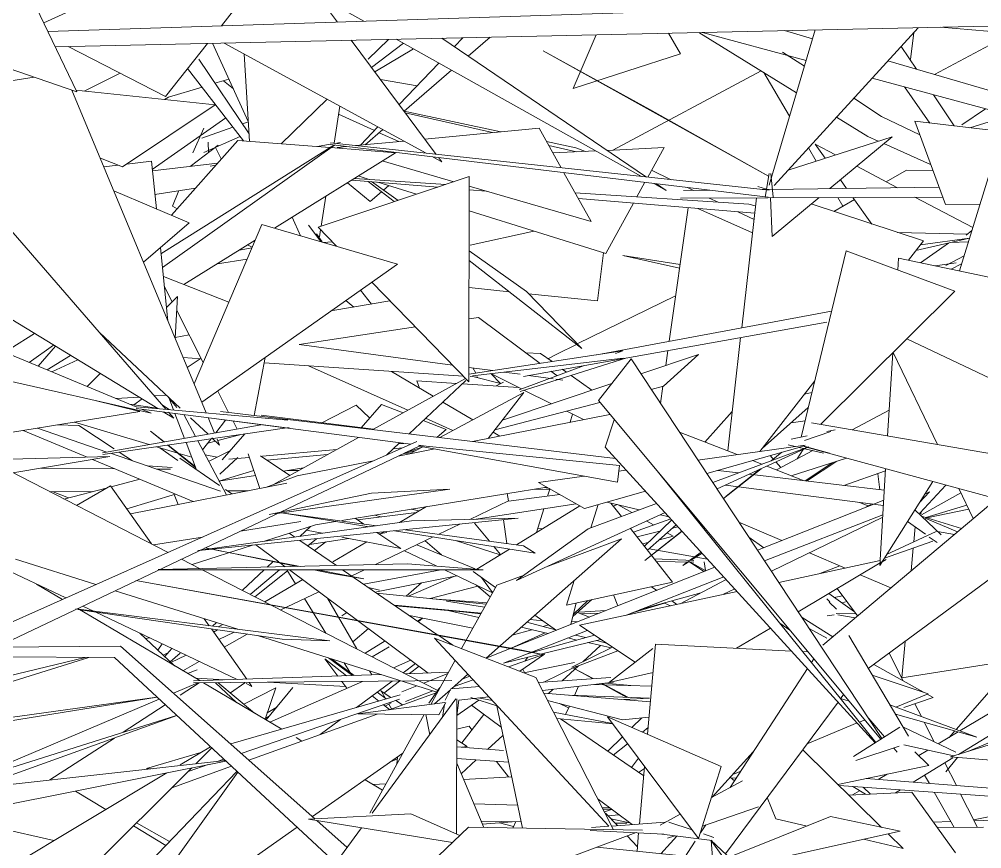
# Model space of a CAD drawing. Header units: millimetres. Extents: x 78096 to 288885, y -20632 to 149556.
# Drawn here: x 251395.4 to 251695.9, y 93393.1 to 93652.2 of the extents above; entities that cross this region are included whole.
import ezdxf

# ---------------------------------------------------------------- set-up
doc = ezdxf.new("R2010")
doc.units = ezdxf.units.MM
doc.layers.add('G-IMPT', color=8, linetype='Continuous', lineweight=9)
doc.layers.add('L-PLNT', color=71, linetype='Continuous', lineweight=9)

# ---------------------------------------------------------------- blocks, each defined once
blk = doc.blocks.new('ZZ-V - Tree Broadleaf 1 - 3dtree rotund SIMPLU-4826059-TOMH A-A')
at = {"layer": 'G-IMPT'}
for p, q in [((25794.2, 93690.92), (25762.05, 93650.2)), ((25706.58, 93651.1), (25791.71, 93689.96)), ((25776.5, 93668.5), (25806.57, 93651.65)), ((25707.86, 93648.43), (26015.97, 93658.47)), ((25798.3, 93651.38), (25792.02, 93659.8)), ((25710.15, 93643.64), (26014.1, 93650.37)), ((25947.42, 93648.89), (25933.14, 93600.45)), ((25979.63, 93649.6), (25934.63, 93600.32)), ((25816.65, 93646), (25893.18, 93603.11)), ((25894.8, 93602.94), (25830.93, 93646.31)), ((25714.2, 93643.73), (25744.62, 93628.1)), ((25757.71, 93644.7), (25744.62, 93628.1)), ((25762.93, 93644.81), (25826.04, 93610.37)), ((25829.16, 93610.03), (25802.55, 93645.69)), ((25895.81, 93624.08), (25862.55, 93642.35)), ((25862.55, 93642.35), (25932.9, 93603.24)), ((25703.59, 93634.11), (25648.1, 93625.42)), ((25715.41, 93630.08), (25757.32, 93529.23)), ((25760.13, 93625.5), (25716.63, 93630.09)), ((25760.13, 93625.5), (25731.21, 93606.09)), ((25895.81, 93624.08), (25932.9, 93603.25)), ((26008.02, 93624.1), (25992.47, 93573.61)), ((25978.52, 93620.37), (25988.11, 93594.33)), ((25978.52, 93620.37), (26005.88, 93617.14)), ((25670.98, 93615.51), (25744.73, 93530.37)), ((25743.2, 93578.94), (25797.2, 93612.93)), ((25797.33, 93612.91), (25743.64, 93574.64)), ((25795.98, 93613.07), (25932.79, 93596.61)), ((25933.06, 93598.8), (25796.09, 93613.61)), ((25971.53, 93615.55), (25939, 93605.11)), ((25971.53, 93615.55), (25951.99, 93599.31)), ((25724.26, 93608.79), (25731.21, 93606.09)), ((25740.22, 93607.92), (25732.57, 93607)), ((25740.22, 93607.92), (25741.75, 93593)), ((25828.18, 93609.2), (25830.88, 93607.73)), ((25830.88, 93607.73), (25829.94, 93608.99)), ((25729.74, 93606.66), (25725.36, 93606.13)), ((25933.04, 93604.09), (25931.8, 93596.63)), ((25933.65, 93604.09), (25934.32, 93596.63)), ((25792.24, 93587.26), (25839.46, 93603.11)), ((25839.46, 93603.11), (25839.35, 93538.94)), ((25897.13, 93600.9), (25900.97, 93598.75)), ((25900.97, 93598.75), (25897.94, 93600.8)), ((25728.47, 93598.64), (25751.98, 93588.65)), ((25906.37, 93598.71), (25914.44, 93598.82)), ((25930.92, 93599.03), (25933, 93599.06)), ((25933.07, 93599.06), (25986.12, 93599.75)), ((25987.25, 93596.69), (25905.42, 93596.35)), ((25934.02, 93584.38), (25933.55, 93596.47)), ((25948.65, 93596.53), (25934.02, 93584.38)), ((25988.11, 93594.33), (25998.88, 93594.42)), ((25642.67, 93591.29), (25742.19, 93530.6)), ((25737.76, 93576.3), (25751.98, 93588.65)), ((25774.71, 93588.15), (25753.54, 93538.33)), ((25817.06, 93575.77), (25774.71, 93588.15)), ((25792.24, 93587.26), (25798.01, 93581.34)), ((25743, 93580.85), (25745.34, 93558.06)), ((25973.24, 93573.88), (25973.46, 93577.57)), ((26021.84, 93567.47), (25973.46, 93577.57)), ((25817.06, 93575.77), (25755.94, 93532.55)), ((25735.63, 93531.05), (25635.54, 93572.73)), ((25809, 93570.07), (25839.35, 93538.94)), ((25748.4, 93565.66), (25744.92, 93562.18)), ((25748.4, 93565.66), (25747.6, 93552.61)), ((25839.38, 93558.6), (25842.34, 93559.05)), ((25861.64, 93544.71), (25842.34, 93559.05)), ((25879.33, 93547.4), (25952.57, 93561.08)), ((25786.29, 93550.64), (25822.63, 93556.09)), ((25856.41, 93540.67), (25951.06, 93557.58)), ((25696.09, 93549.29), (25703.69, 93554.08)), ((25723.95, 93554.36), (25749.23, 93530.68)), ((25709.67, 93550.43), (25702.07, 93545.02)), ((25786.29, 93550.64), (25834.26, 93544.16)), ((25976.1, 93552.39), (26029.88, 93526.74)), ((25656.29, 93548.15), (25740.08, 93529.19)), ((25839.35, 93541.32), (25887.29, 93548.61)), ((25885.15, 93547.78), (25887.35, 93548.61)), ((25970.08, 93522.07), (25971.66, 93547.98)), ((25971.81, 93548.12), (25985.66, 93519.36)), ((25840.51, 93540.85), (25887.47, 93546.38)), ((25855.03, 93536.48), (25875.07, 93544)), ((25855.35, 93535.95), (25888.63, 93546.45)), ((25724.23, 93541.55), (25720.16, 93537.49)), ((25839.35, 93543.47), (25846.84, 93542.46)), ((25850.23, 93542), (25855.35, 93541.31)), ((25857.99, 93540.95), (25865.6, 93539.92)), ((25866.78, 93540.89), (25864.87, 93542.31)), ((25838.29, 93540.02), (25809.34, 93524.03)), ((25820.65, 93522.69), (25838.36, 93539.32)), ((25866.43, 93539.81), (25868.65, 93539.51)), ((25741.12, 93534.54), (25744.84, 93534.8)), ((25830.25, 93521.55), (25856.49, 93535.62)), ((25856.49, 93535.62), (25845.4, 93521.3)), ((25736.62, 93529.73), (25722.28, 93533.22)), ((25729.25, 93533.71), (25736.29, 93534.2)), ((25745.58, 93534.1), (25748.12, 93530.96)), ((25745.63, 93534.06), (25747.12, 93530.16)), ((25678.19, 93520.13), (25736.62, 93529.73)), ((25735.43, 93530.65), (25781.64, 93524.72)), ((25735.7, 93531.19), (25782.77, 93526.93)), ((25740.08, 93529.19), (25737.09, 93530.44)), ((25743.88, 93529.57), (25747.16, 93527.57)), ((25745.52, 93529.46), (25747.16, 93527.57)), ((25747.53, 93529.1), (25750.52, 93521.29)), ((25750.35, 93528.74), (25753.96, 93521.89)), ((25761.76, 93529.68), (25885.13, 93515.03)), ((25883.35, 93528.77), (25840.49, 93520.33)), ((25752.37, 93527.74), (25757.88, 93522.58)), ((25757.93, 93527.77), (25759.93, 93522.94)), ((25761.21, 93527.24), (25821.24, 93519.45)), ((25667.93, 93525.38), (25745.43, 93485.68)), ((25700.16, 93523.74), (25720.11, 93515.4)), ((25704.64, 93524.47), (25726.28, 93517.02)), ((25724.9, 93516.78), (25774.52, 93525.51)), ((25725.08, 93516.23), (25783.27, 93524.72)), ((25739.89, 93523.53), (25744.17, 93520.17)), ((25739.89, 93523.53), (25744.09, 93520.16)), ((25923.11, 93516.2), (25905.08, 93523.24)), ((25751.01, 93520.01), (25754.27, 93511.5)), ((25754.67, 93520.55), (25763.6, 93503.6)), ((25759.03, 93521.5), (25761.49, 93519.2)), ((25760.7, 93521.09), (25761.49, 93519.2)), ((25804.89, 93521.57), (25778.28, 93506.87)), ((25813.57, 93516.03), (25817.69, 93519.91)), ((25727.43, 93516.62), (25761.8, 93504.78)), ((25745.3, 93519.18), (25754.01, 93512.18)), ((25745.4, 93519.2), (25753.87, 93512.53)), ((25828.67, 93518.01), (25817.25, 93515.76)), ((25820.75, 93516.45), (25824.93, 93518.69)), ((25823.64, 93519.14), (25826.77, 93518.73)), ((25727.24, 93515.59), (25688.99, 93514.6)), ((25696.95, 93510.52), (25727.24, 93515.59)), ((25721.83, 93514.68), (25753.26, 93501.55)), ((25749.06, 93515.07), (25761.46, 93506.58)), ((25809.54, 93514.24), (25785.72, 93509.55)), ((25930.79, 93513.2), (25927.91, 93514.33)), ((25917.08, 93511.24), (25923.48, 93510.48)), ((25943.98, 93508.05), (25932.33, 93512.6)), ((25967.61, 93481.58), (25969.45, 93511.8)), ((25785.72, 93509.55), (25775.82, 93505.98)), ((25926.84, 93510.08), (25969.04, 93505.07)), ((25984.17, 93507.81), (25967.61, 93481.58)), ((25716.84, 93500.33), (25727.47, 93506.45)), ((25740.2, 93488.36), (25727.47, 93506.45)), ((25733.63, 93497.7), (25782.49, 93507.29)), ((25763.3, 93505.32), (25765.34, 93503.92)), ((25863.64, 93506.08), (25799.69, 93495.64)), ((25919.47, 93506.71), (25968.75, 93500.32)), ((25983.15, 93504.56), (25980.02, 93501.23)), ((25980.14, 93497.93), (25988.22, 93506.7)), ((25983.15, 93504.56), (25981.66, 93503.83)), ((25992.29, 93505.6), (25996.8, 93496.22)), ((25968.86, 93502.02), (25929.46, 93486.33)), ((25992.91, 93504.3), (25980.62, 93497.36)), ((25964.03, 93500.21), (25961.29, 93501.28)), ((25963.08, 93499.72), (25965.13, 93500.79)), ((25986.82, 93491.13), (25978.59, 93498.97)), ((25994.76, 93500.47), (25981.99, 93496.58)), ((25995.41, 93499.12), (25982.33, 93496.47)), ((25968.58, 93497.43), (25931.67, 93482.98)), ((25933.77, 93479.79), (25968.53, 93496.62)), ((25980.16, 93497.74), (25980.7, 93497.99)), ((25981.01, 93496.89), (25993.09, 93493.09)), ((25991.85, 93492.05), (25981.77, 93496.37)), ((25768.05, 93492.32), (25786.84, 93495.28)), ((25791.45, 93494.3), (25775.47, 93489.14)), ((25786.57, 93490.67), (25789.9, 93493.8)), ((25797.71, 93495.32), (25791.45, 93494.3)), ((25937, 93489.33), (25923.65, 93495.12)), ((25981.87, 93491.31), (25976.27, 93495.3)), ((25978.65, 93493.61), (25978.24, 93488.93)), ((25740.84, 93488.04), (25756.12, 93490.44)), ((25783.25, 93491.65), (25784.99, 93490.45)), ((25886.94, 93489.88), (25844.71, 93452.6)), ((25886.94, 93489.88), (25864.12, 93481.38)), ((25969.75, 93484.98), (25985.22, 93492.18)), ((25985.53, 93488.71), (25983.06, 93490.47)), ((25990.95, 93491.3), (25985.7, 93492.19)), ((25771.73, 93487.93), (25752.92, 93481.85)), ((25772.81, 93488.04), (25779.96, 93482.72)), ((25786.5, 93489.42), (25797.97, 93481.56)), ((25969.06, 93483.88), (25984.17, 93489.19)), ((25978.07, 93487.05), (25977.45, 93479.94)), ((25687.81, 93483.61), (25713.44, 93471.43)), ((25697.82, 93483.51), (25722.83, 93475.62)), ((25749.61, 93483.54), (25755.41, 93480.57)), ((25956.81, 93480.74), (25945.69, 93485.56)), ((25968.35, 93482.76), (25969.57, 93483.49)), ((25776.34, 93481.06), (25778.1, 93482.72)), ((25780.47, 93482.34), (25782.01, 93481.19)), ((25916.16, 93481.03), (25852.57, 93455.71)), ((25936.09, 93476.28), (25967.7, 93483.09)), ((25942.13, 93467.14), (25968.28, 93482.72)), ((25955.2, 93481.44), (25948.96, 93479.05)), ((25756.09, 93480.23), (25829.67, 93442.53)), ((25768.61, 93473.81), (25775.45, 93480.23)), ((25783.3, 93480.23), (25826.63, 93447.98)), ((25799.92, 93480.23), (25829.68, 93459.84)), ((25856.58, 93478.58), (25848.01, 93475.38)), ((25918.93, 93478), (25888.2, 93465.97)), ((25971.06, 93474.56), (25961.53, 93478.69)), ((25712.41, 93470.97), (25704.28, 93475.78)), ((25837.05, 93455.59), (25848.01, 93475.38)), ((25905.25, 93469.64), (25919.7, 93477.15)), ((25728.93, 93473.69), (25767.14, 93461.63)), ((25873.87, 93462.88), (25923.06, 93473.47)), ((25918.83, 93472.56), (25922.34, 93474.26)), ((25718.82, 93468.87), (25722.16, 93467.29)), ((25755.28, 93445.6), (25717.24, 93468.12)), ((25722.6, 93467.08), (25766.98, 93445.99)), ((25758.23, 93462.75), (25756.7, 93464.93)), ((25873.87, 93462.88), (25891.28, 93451.35)), ((25747.43, 93450.24), (25736.54, 93460.46)), ((25769.97, 93446.09), (25758.92, 93461.78)), ((25773.35, 93459.68), (25829.3, 93442.02)), ((25829.96, 93459.65), (25834.37, 93456.63)), ((25876.27, 93461.29), (25850.14, 93451.06)), ((25857.56, 93453.97), (25878.54, 93459.79)), ((25922.93, 93455.7), (25933.52, 93462.01)), ((25850.14, 93451.03), (25880.54, 93458.46)), ((25975.53, 93457.86), (25974.54, 93446.48)), ((25852.27, 93455.59), (25844.75, 93452.59)), ((25851.72, 93449.88), (25862.95, 93453.9)), ((25855.24, 93448.51), (25862.95, 93453.9)), ((25884.22, 93456.02), (25871.49, 93449.78)), ((25885.88, 93454.93), (25871.86, 93449.57)), ((26023.5, 93454.28), (25974.54, 93446.48)), ((25815.84, 93449.62), (25821.25, 93451.99)), ((25818.86, 93448.07), (25822.69, 93450.92)), ((25827.41, 93438.19), (25835.03, 93451.94)), ((25872.26, 93451.27), (25856.44, 93448.04)), ((25753.32, 93445.53), (25811.97, 93447.49)), ((25819.5, 93447.74), (25832.95, 93448.19)), ((25832.74, 93447.81), (25825.22, 93444.81)), ((25839.04, 93447.6), (25833.92, 93443.08)), ((25856.22, 93449.19), (25856.81, 93447.89)), ((25872.97, 93450.11), (25862.69, 93445.13)), ((25877.96, 93446.22), (25871.84, 93449.56)), ((25878.11, 93446.23), (25872.2, 93449.38)), ((25754.69, 93444.9), (25747.1, 93441.68)), ((25749.23, 93441.07), (25755.11, 93444.91)), ((25753.38, 93444.89), (25834.01, 93445.6)), ((25780.9, 93430.43), (25756.43, 93444.92)), ((25769.75, 93444.67), (25771.58, 93443.8)), ((25771.58, 93443.8), (25770.71, 93445.04)), ((25777.14, 93432.66), (25806.12, 93445.36)), ((25804.27, 93437.21), (25815.33, 93445.44)), ((25834.7, 93443.76), (25840.63, 93445.89)), ((25839.64, 93446.95), (25837.25, 93446.02)), ((25888.7, 93440.35), (25880.76, 93444.68)), ((25889.15, 93440.33), (25880.95, 93444.71)), ((25814.39, 93436.48), (25829.12, 93441.76)), ((25823.12, 93443.97), (25818.35, 93442.08)), ((25828.05, 93442.42), (25819.5, 93439.07)), ((25826.8, 93438.54), (25830.31, 93443.42)), ((25833.55, 93442.75), (25828.55, 93438.34)), ((25742.65, 93439.79), (25680.14, 93413.26)), ((25764.96, 93425.81), (25817.86, 93441.15)), ((25817.72, 93439.76), (25768.26, 93422.88)), ((25835.59, 93434.73), (25842.39, 93439.5)), ((25955.4, 93439.98), (25958.04, 93439.23)), ((25731.41, 93429.46), (25744.55, 93438.02)), ((25840.15, 93437.92), (25849.43, 93431.02)), ((25970.78, 93438.03), (25997.88, 93427.95)), ((25770.63, 93420.77), (25810.67, 93435.14)), ((25792.94, 93428.78), (25799.21, 93433.44)), ((25808.44, 93404.21), (25825.41, 93435)), ((25827.09, 93428.71), (25825.94, 93434.99)), ((25867.94, 93433.63), (25893.94, 93415.82)), ((25972.49, 93435.14), (25997.88, 93427.95)), ((25895.29, 93430.93), (25893.53, 93429.54)), ((25708.54, 93414.55), (25728.66, 93427.67)), ((25787.15, 93426.7), (25785.36, 93427.79)), ((25888.9, 93425.89), (25884.41, 93422.35)), ((25943.55, 93424), (25968.18, 93399.75)), ((25738.66, 93418.19), (25755.6, 93423.1)), ((25762.85, 93421.03), (25760.72, 93420.3)), ((25790.49, 93403.13), (25818.76, 93422.94)), ((25892.26, 93421.4), (25890.14, 93418.42)), ((25738.66, 93418.19), (25740.48, 93418.07)), ((25746.6, 93412.14), (25765.22, 93418.83)), ((25757.92, 93419.35), (25752.03, 93417.33)), ((25812.36, 93411.32), (25806.92, 93414.64)), ((25726.02, 93405.37), (25716.55, 93411.1)), ((25879.66, 93408.52), (25890.29, 93400.61)), ((25935.17, 93402.43), (25932.47, 93409.06)), ((25977.64, 93410.74), (25957.92, 93409.85)), ((25977.64, 93410.74), (25991.24, 93391.76)), ((25935.17, 93402.43), (25944.91, 93400.15)), ((25709.73, 93395.6), (25687.4, 93400.78)), ((25744.69, 93394.06), (25734.58, 93400.18)), ((25745.9, 93395.32), (25735.57, 93401.18)), ((25764.38, 93384.83), (25785.72, 93399.78)), ((25970.25, 93397.72), (25974.9, 93393.15)), ((25962.58, 93396.02), (25974.9, 93393.15))]:
    blk.add_line(p, q, dxfattribs=at)
blk = doc.blocks.new('ZZ-V - Tree Broadleaf 1 - 3dtree rotund SIMPLU-4826034-TOMH A-A')
at = {"layer": 'G-IMPT'}
for p, q in [((25716.87, 93629.58), (25693.88, 93677.65)), ((25683.53, 93640.95), (25716.87, 93629.58)), ((25957.1, 93579.87), (25943.08, 93521.67)), ((25957.1, 93579.87), (25991.08, 93567.26)), ((25949.2, 93525.69), (25991.08, 93567.26)), ((25879.75, 93533.09), (25890, 93546.09)), ((25968.29, 93427.52), (25890, 93546.09)), ((25879.75, 93533.09), (25967.98, 93427.32)), ((25881.89, 93518.58), (25884.74, 93527.1)), ((25946.31, 93526.19), (26026.73, 93512.23)), ((25944.09, 93520.66), (25952.3, 93523.47)), ((25951.06, 93523.4), (25953.74, 93523.98)), ((25823.09, 93520.28), (25659.08, 93447.22)), ((25939.91, 93520.99), (25944.96, 93522.08)), ((25823.77, 93518.86), (25654.75, 93438.35)), ((25885.76, 93507.6), (25823.79, 93518.9)), ((25886.4, 93512.83), (25823.95, 93519.01)), ((25881.89, 93518.58), (25966.21, 93426.2)), ((25944.35, 93519.17), (25910.86, 93514.49)), ((25913.65, 93510.27), (25943.53, 93518.77)), ((25915.48, 93507.5), (25944.82, 93518.42)), ((25945.49, 93518.62), (25916.81, 93505.49)), ((25933.68, 93514.27), (25937.05, 93516.93)), ((25933.74, 93514.3), (25937.08, 93516.94)), ((25939, 93519.22), (25941.16, 93518.73)), ((25942.38, 93518.45), (25943.93, 93518.09)), ((25943.58, 93518.93), (25951.88, 93516.65)), ((25943.87, 93518.75), (26004.13, 93502.39)), ((25944.2, 93518.03), (25950.06, 93516.69)), ((25886.4, 93512.83), (25885.76, 93507.6)), ((25888.48, 93511.36), (25886.18, 93511.04)), ((25966.37, 93426.3), (25898.51, 93510.59)), ((25918.79, 93502.49), (25930.56, 93511.79)), ((25919.63, 93503.24), (25930.43, 93511.73)), ((25875.28, 93509.51), (25861.08, 93507.53)), ((25833.38, 93505.43), (25778.7, 93497.71)), ((25833.38, 93505.43), (25808.93, 93504.22)), ((25875.44, 93499.38), (25861.08, 93507.53)), ((25875.44, 93499.38), (25894.47, 93504.8)), ((26009.35, 93506.78), (25949.81, 93456.67)), ((25776.95, 93497.46), (25808.93, 93504.22)), ((25876.59, 93493.04), (25897.95, 93500.98)), ((25854.77, 93496.32), (25755.02, 93486.24)), ((25808.16, 93493.66), (25780.8, 93498.01)), ((25810.45, 93493.98), (25781.57, 93497.93)), ((25821.4, 93495.49), (25854.77, 93496.32)), ((25900.61, 93498.08), (25854.16, 93476.83)), ((25821.4, 93495.49), (25754.72, 93486.27)), ((25856.39, 93487.69), (25819.43, 93492.75)), ((25876.59, 93493.04), (25854.16, 93476.83)), ((25860.07, 93485.41), (25816.06, 93492.41)), ((25905.86, 93492.32), (25894.3, 93483.15)), ((25894.3, 93483.15), (25905.88, 93492.3)), ((26020.33, 93490.91), (25964.04, 93449.38)), ((25758.55, 93486.8), (25756.88, 93487.12)), ((25758.51, 93486.79), (25757.06, 93487.08)), ((25785.7, 93481.28), (25759.16, 93486.66)), ((25786.63, 93481.3), (25760.05, 93486.5)), ((25856.39, 93487.69), (25860.07, 93485.41)), ((25820.15, 93482.08), (25742.33, 93480.27)), ((25820.15, 93482.08), (25843.78, 93480.24)), ((25843.78, 93480.24), (25742.38, 93480.22)), ((25795.92, 93479.21), (25790.87, 93480.23)), ((25806.49, 93477.41), (25792.09, 93480.23)), ((25806.49, 93477.41), (25795.92, 93479.21)), ((25862.44, 93453.73), (25735.35, 93476.88)), ((25735.35, 93476.88), (25855.32, 93455.21)), ((25795.89, 93458.02), (25716.66, 93467.98)), ((25781.03, 93458.56), (25717.25, 93467.86)), ((25976.58, 93428.25), (25957.92, 93459.69)), ((25781.03, 93458.56), (25795.89, 93458.02)), ((25860.21, 93446.57), (25828.6, 93458.88)), ((25883.07, 93400.09), (25828.6, 93458.88)), ((25897.62, 93456.95), (25895.1, 93428.85)), ((25940.06, 93454.85), (25897.62, 93456.95)), ((25730.57, 93456.37), (25691.89, 93456.04)), ((25730.57, 93456.37), (25791.28, 93402.43)), ((25862.44, 93453.73), (25855.32, 93455.21)), ((25896.72, 93455.63), (25883.28, 93445.07)), ((25945.23, 93454.59), (25943.53, 93454.67)), ((25720.69, 93452.85), (25658.22, 93433.38)), ((25658.52, 93438.14), (25719.55, 93452.86)), ((25728.67, 93452.78), (25685.78, 93453.13)), ((25728.67, 93452.78), (25797.76, 93388.6)), ((25947.05, 93452.41), (25946.29, 93451.25)), ((26065.22, 93452.62), (25995.1, 93423.47)), ((25896.83, 93448.11), (25883.51, 93445.12)), ((25945.06, 93449.37), (25920.92, 93412.21)), ((25860.21, 93446.57), (25884.53, 93399)), ((25861.01, 93445.01), (25883.7, 93446.62)), ((25862.28, 93442.52), (25884.51, 93445.12)), ((25833.71, 93443.07), (25831.95, 93439.5)), ((25833.71, 93443.07), (25842.65, 93443.71)), ((25896.01, 93439.02), (25862.72, 93441.67)), ((25657.82, 93426.9), (25741.96, 93440.43)), ((25657.94, 93428.85), (25741.94, 93440.45)), ((25831.85, 93438.77), (25804.68, 93435.2)), ((25835.25, 93439.86), (25809.17, 93404.21)), ((25829.9, 93434.96), (25832.14, 93438.81)), ((25835.48, 93397.66), (25835.59, 93439.9)), ((25836.18, 93439.47), (25835.58, 93434.69)), ((25836.18, 93439.47), (25845.56, 93440.57)), ((25848.34, 93437.57), (25839.98, 93440.28)), ((25846.7, 93439.34), (25842.26, 93440.18)), ((25887.28, 93433.31), (25863.89, 93439.37)), ((25895.68, 93440.08), (25870.64, 93441.04)), ((25895.68, 93440.08), (25887.73, 93439.68)), ((25954.61, 93438.91), (25919.45, 93391.49)), ((25956.35, 93441.26), (25955.38, 93439.95)), ((25989.67, 93421.76), (26047.08, 93439.8)), ((25831.73, 93438.1), (25831.09, 93434.18)), ((25856.11, 93399.48), (25848.02, 93437.67)), ((25884.2, 93432.19), (25865.77, 93435.7)), ((25656.51, 93405.79), (25748.09, 93434.73)), ((25748.15, 93434.68), (25684.96, 93411.95)), ((25829.9, 93434.96), (25804.68, 93435.2)), ((25866.77, 93433.74), (25884.24, 93432.14)), ((25882.59, 93434.33), (25918.1, 93418.77)), ((25882.59, 93434.33), (25911.04, 93396.25)), ((25887.28, 93433.31), (25895.59, 93434.23)), ((25969.05, 93428), (25964.16, 93433.77)), ((25959.41, 93421.88), (25973.85, 93431.05)), ((25991.36, 93423.25), (25975.03, 93431.04)), ((25749.23, 93419.28), (25758.65, 93424.93)), ((25754.06, 93419.57), (25759.06, 93424.55)), ((25960.15, 93420.68), (25973.69, 93425.1)), ((25973.05, 93423.28), (25971.98, 93424.54)), ((25990.7, 93422.08), (25975.14, 93425.57)), ((25763.47, 93420.45), (25673.39, 93402.5)), ((25673.4, 93410.68), (25763.32, 93420.59)), ((25928.14, 93423.33), (25915.33, 93409.21)), ((26062.98, 93415.63), (25989.67, 93421.76)), ((25683.91, 93349.77), (25752.81, 93418.33)), ((25843.99, 93399.68), (25835.54, 93419.85)), ((25894.2, 93418.79), (25892.59, 93400.77)), ((25918.1, 93418.77), (25911.04, 93396.25)), ((25666.58, 93369.73), (25745.06, 93416.78)), ((25692.59, 93339.76), (25766.93, 93417.24)), ((25704.02, 93328.48), (25767.17, 93417.02)), ((25915.05, 93409.06), (25924.8, 93414.29)), ((25912.25, 93400.13), (25929.75, 93406.18)), ((25789.24, 93402.32), (25821.21, 93404)), ((25836.51, 93397.21), (25821.21, 93404)), ((25885.71, 93400.28), (25882, 93404.21)), ((25899.05, 93400.48), (25905.35, 93403.86)), ((25952.28, 93403.1), (25920.58, 93390.44)), ((25973.95, 93398.54), (25952.28, 93403.1)), ((25789.24, 93402.32), (25834.2, 93395)), ((25805.82, 93399.62), (25789.94, 93377.92)), ((25791.88, 93401.89), (25801.33, 93393.49)), ((25839.2, 93399.76), (25802.72, 93365.03)), ((25839.2, 93399.76), (25893.53, 93398.85)), ((25877.58, 93399.69), (25883.06, 93400.08)), ((25883.94, 93400.15), (25900.6, 93401.35)), ((25909.04, 93398.93), (25901.76, 93401.42)), ((25913.3, 93400.5), (25911.69, 93398.02)), ((25891.6, 93398.13), (25802.72, 93365.03)), ((25877.22, 93398.76), (25900.24, 93397.6)), ((25891.95, 93393.66), (25888.74, 93397.06)), ((25892.34, 93398), (25891.83, 93392.28)), ((25904.27, 93397.03), (25899.28, 93391.52)), ((25915.26, 93395.68), (25899.6, 93397.6)), ((25901.39, 93396.38), (25903.59, 93397.14)), ((25915.78, 93396.62), (25912.6, 93397.71)), ((25973.95, 93398.54), (25923.8, 93387.42)), ((25879.31, 93393.55), (25906.96, 93390.74)), ((25909.99, 93395.4), (25905.61, 93388.66)), ((25946.93, 93365.81), (25914.9, 93395.74)), ((25914.9, 93395.74), (25922.49, 93385.27)), ((25914.99, 93395.77), (25916.05, 93381.32))]:
    blk.add_line(p, q, dxfattribs=at)
blk = doc.blocks.new('ZZ-V - Tree Broadleaf 2 - 3dtree rotund SIMPLU-4826084-TOMH A-A')
at = {"layer": 'G-IMPT'}
for p, q in [((26013.41, 93647.41), (25986.61, 93649.76)), ((25871.88, 93630.58), (25879.08, 93647.38)), ((25901.7, 93647.88), (25905.41, 93641.45)), ((25911.11, 93648.09), (25941.64, 93629.3)), ((25944.61, 93639.37), (25912.3, 93648.06)), ((25946.6, 93646.12), (25937.85, 93648.68)), ((25977.17, 93639.73), (25978.21, 93648.05)), ((26004.99, 93645.84), (25984.73, 93634.97)), ((25759.3, 93644.73), (25770.46, 93620.34)), ((25818.87, 93644.75), (25808.9, 93637.18)), ((25809.96, 93635.77), (25821.99, 93643.01)), ((25974.3, 93643.77), (25979.07, 93636.62)), ((25871.88, 93630.58), (25905.41, 93641.45)), ((25937.25, 93642), (25944.08, 93637.55)), ((25751.52, 93636.85), (25768.92, 93614.24)), ((25770.71, 93616.41), (25754.97, 93639.73)), ((26008.9, 93627.9), (25970.16, 93639.23)), ((25719.18, 93629.82), (25730.43, 93635.39)), ((26007.51, 93622.44), (25965.22, 93633.82)), ((25745.57, 93627.85), (25756.01, 93631.02)), ((25760.02, 93632.24), (25764.41, 93633.57)), ((25765.84, 93630.45), (25762.68, 93633.04)), ((25823.15, 93631.46), (25811.73, 93633.38)), ((25975.3, 93631.11), (25983.29, 93619.81)), ((25744.3, 93627.17), (25745.57, 93627.85)), ((25984.39, 93628.66), (25990.9, 93618.91)), ((25799.02, 93625.11), (25797.22, 93613.48)), ((25959.48, 93627.54), (25968.19, 93621.87)), ((25798.63, 93622.57), (25809.84, 93617.48)), ((25819.11, 93623.5), (25849.35, 93617.07)), ((25846.69, 93616.82), (25819.45, 93623.04)), ((25968.19, 93621.87), (25980.1, 93616.09)), ((26000.67, 93624.28), (25993.25, 93619.3)), ((26007.34, 93621.88), (25995.75, 93618.34)), ((25763.41, 93621.4), (25740.49, 93605.26)), ((25770.47, 93620.16), (25768.61, 93619.52)), ((25954.09, 93621.63), (25963.92, 93615.58)), ((25756.62, 93618.19), (25753.12, 93610.51)), ((25765.65, 93618.49), (25755.99, 93615.13)), ((25811.33, 93616.8), (25817.45, 93614.03)), ((25761.07, 93612.92), (25752.3, 93606.26)), ((25767.91, 93615.56), (25756.62, 93610.66)), ((25757.96, 93613.82), (25758.06, 93610.62)), ((25863.59, 93614.05), (25872.72, 93612.11)), ((25872.96, 93610.82), (25864.28, 93612.8)), ((25947.46, 93613.18), (25953.75, 93609.84)), ((25947.46, 93613.18), (25950.56, 93608.82)), ((25963.92, 93615.58), (25967.16, 93614.15)), ((25968.91, 93613.37), (25983.48, 93606.91)), ((25762.02, 93608.58), (25760.18, 93612.2)), ((25875.71, 93610.96), (25872.72, 93612.11)), ((25960.42, 93606.31), (25973.11, 93599.58)), ((25808.53, 93595.32), (25801.42, 93601.17)), ((25955.34, 93602.09), (25957.27, 93599.38)), ((25746.77, 93593.8), (25748.75, 93598.7)), ((25808.53, 93595.32), (25812.08, 93598.33)), ((25812.68, 93598.84), (25814.36, 93600.27)), ((25794.67, 93596.96), (25793.22, 93587.59)), ((25959.26, 93596.58), (25965.17, 93588.26)), ((25978.62, 93596.67), (25996.63, 93587.13)), ((25748.27, 93593.03), (25746.77, 93593.8)), ((25907.78, 93593.37), (25901.89, 93551.61)), ((25927.91, 93585.55), (25910.79, 93593.12)), ((25784.15, 93590.39), (25786.79, 93584.62)), ((25789.22, 93587.87), (25793.15, 93582.76)), ((25793.04, 93586.43), (25792.7, 93584.21)), ((25859.58, 93586.06), (25839.72, 93581.67)), ((25994.59, 93584.79), (25996.36, 93586.25)), ((25793.48, 93582.67), (25791.8, 93585.15)), ((25796.66, 93582.72), (25793.9, 93582.54)), ((25994.99, 93585.13), (25973.16, 93585.63)), ((25978.9, 93579.95), (25995.62, 93583.84)), ((25980.3, 93581.74), (25995.63, 93583.89)), ((25771.62, 93580.87), (25767.62, 93580.08)), ((25771.67, 93580.99), (25770.25, 93581.72)), ((25770.11, 93577.32), (25760.84, 93575.85)), ((25881.38, 93579.22), (25879.54, 93564.26)), ((25989.95, 93574.13), (25993.15, 93575.82)), ((25851.9, 93567.12), (25839.4, 93568.42)), ((25808.9, 93563.26), (25805.47, 93567.57)), ((25879.54, 93564.26), (25857.96, 93566.5)), ((25803.4, 93562.33), (25800.96, 93564.39)), ((25901.48, 93548.72), (25900.82, 93544.06)), ((25755.41, 93546.19), (25751.42, 93543.42)), ((25789.23, 93543.94), (25820.24, 93530.05)), ((25815.19, 93542.21), (25828.19, 93534.44)), ((25823.04, 93539.23), (25835.44, 93538.45)), ((25823.04, 93539.23), (25823.91, 93537)), ((25837.31, 93538.33), (25854.87, 93537.22)), ((25899.9, 93537.56), (25899.15, 93532.23)), ((25944.08, 93535.09), (25946.44, 93535.61)), ((25737.28, 93533.6), (25734.7, 93531.8)), ((25745.79, 93530.28), (25743.63, 93531.64)), ((25812.01, 93531.92), (25805.73, 93524.6)), ((25818.83, 93529.27), (25812.01, 93531.92)), ((25831.23, 93532.62), (25840.54, 93527.07)), ((25871.69, 93528.86), (25870.91, 93526.32)), ((25921.54, 93529.72), (25913.01, 93520.15)), ((25945.31, 93530.94), (25930.93, 93518.16)), ((25832.25, 93524.05), (25825.08, 93526.84)), ((25825.83, 93527.55), (25834.34, 93523.74)), ((25710.74, 93525.48), (25717.51, 93525.34)), ((25717.51, 93525.34), (25728.56, 93518.04)), ((25832.25, 93524.05), (25829.4, 93521.65)), ((25846.92, 93523.26), (25849.01, 93522.01)), ((25757.82, 93519.83), (25760.17, 93520.44)), ((25760.9, 93520.62), (25767.86, 93522.42)), ((25730.18, 93516.97), (25734.26, 93514.27)), ((25742.79, 93518.37), (25748.5, 93514.39)), ((25760.74, 93515.44), (25756.98, 93516.16)), ((25954.22, 93514.16), (25944.72, 93507.96)), ((25746.65, 93512.16), (25738.94, 93512.66)), ((25969.41, 93511.1), (25956.39, 93506.57)), ((25714.3, 93502.71), (25709.5, 93504.62)), ((25864.56, 93505.38), (25863.92, 93503.26)), ((25747.27, 93503.73), (25748.53, 93500.62)), ((25851.69, 93501.73), (25839.61, 93495.94)), ((25851.69, 93501.73), (25851.29, 93504.06)), ((25867.76, 93503.74), (25851.69, 93501.72)), ((25826.12, 93499.96), (25817.67, 93494.98)), ((25823.84, 93498.61), (25821.29, 93499.17)), ((25872.84, 93500.86), (25840.88, 93495.97)), ((25854.16, 93488), (25874.01, 93500.19)), ((25862.72, 93499.31), (25860.46, 93491.87)), ((25877.43, 93493.35), (25879.73, 93500.61)), ((25886.94, 93496.89), (25883.7, 93501.06)), ((25822.97, 93498.1), (25804.59, 93495.79)), ((25812.02, 93496.72), (25810.08, 93497.34)), ((25850.19, 93495.86), (25851.17, 93488.41)), ((25890.73, 93492.02), (25902.38, 93496.13)), ((25902.65, 93495.84), (25894.12, 93487.64)), ((25836.54, 93494.48), (25829.93, 93491.31)), ((25845.77, 93489.15), (25841.11, 93494.8)), ((25902.92, 93476.33), (25889.84, 93493.15)), ((25904.06, 93494.29), (25895.13, 93486.35)), ((25904.61, 93493.69), (25902.91, 93493.26)), ((25791.75, 93489.95), (25789.05, 93487.68)), ((25801.87, 93490.02), (25789.6, 93488.14)), ((25828.19, 93490.48), (25810.16, 93481.85)), ((25813.74, 93491.83), (25811.18, 93491.44)), ((25812.74, 93492.07), (25811.41, 93491.29)), ((25898.92, 93492.26), (25891.91, 93490.49)), ((25794.71, 93488.92), (25791.16, 93486.23)), ((25807.42, 93488.93), (25796.87, 93482.72)), ((25841.3, 93480.53), (25823.1, 93488.04)), ((25825.67, 93489.27), (25830.77, 93484.88)), ((25849.15, 93484.92), (25835.14, 93489.38)), ((25841.78, 93480.39), (25852.04, 93486.69)), ((25849.21, 93484.96), (25847.15, 93487.47)), ((25819.22, 93486.19), (25829.31, 93481.37)), ((25909.62, 93483.1), (25897.22, 93483.66)), ((25908.26, 93483.16), (25911.85, 93485.76)), ((25912.15, 93485.43), (25908.54, 93483.15)), ((25909.53, 93482.62), (25897.89, 93482.79)), ((25906.12, 93481.62), (25907.64, 93482.72)), ((25907.75, 93482.65), (25906.12, 93481.62)), ((25907.86, 93482.95), (25908.2, 93482.72)), ((25908.24, 93482.69), (25912.7, 93479.65)), ((25913.32, 93479.9), (25908.33, 93482.68)), ((25780.21, 93480.23), (25771.08, 93472.55)), ((25782.75, 93479.86), (25772.54, 93471.8)), ((25782.53, 93480.23), (25785.22, 93475.85)), ((25806.78, 93480.23), (25802.74, 93478.3)), ((25830.55, 93480.24), (25806.49, 93475.73)), ((25835.59, 93478.37), (25810.51, 93473.3)), ((25831.67, 93480.24), (25846.72, 93473.05)), ((25840.62, 93479.68), (25847.64, 93474.72)), ((25843.32, 93477.77), (25846.74, 93473.08)), ((25787.44, 93477.15), (25775.65, 93470.21)), ((25811.39, 93473.91), (25807.99, 93474.7)), ((25841.72, 93475.43), (25846, 93471.75)), ((25869.77, 93469.21), (25872.2, 93476.87)), ((25869.77, 93469.21), (25902.92, 93476.33)), ((25896.33, 93474.92), (25897.97, 93473.79)), ((25792.49, 93473.39), (25780.57, 93467.68)), ((25844.75, 93469.49), (25810.51, 93472.97)), ((25885.83, 93468.95), (25884.44, 93472.36)), ((25911.71, 93472.99), (25892.93, 93467.82)), ((25788.04, 93471.26), (25794.67, 93460.46)), ((25795.17, 93471.4), (25804.33, 93455.52)), ((25816.13, 93469.13), (25843.22, 93466.72)), ((25843.22, 93466.72), (25816.13, 93469.13)), ((25837.47, 93467.05), (25816.41, 93468.93)), ((25845, 93469.94), (25827.98, 93471.2)), ((25844.23, 93468.54), (25832.37, 93470.43)), ((25871.21, 93463.13), (25872.84, 93469.87)), ((25877.76, 93470.92), (25871.82, 93465.64)), ((25876.45, 93470.64), (25871.99, 93466.35)), ((25900.4, 93469.77), (25889.72, 93466.56)), ((25900.4, 93469.77), (25902.32, 93469.01)), ((25902.72, 93470.52), (25904.3, 93469.43)), ((25801.23, 93466.89), (25799.69, 93465.83)), ((25840.58, 93461.96), (25820.81, 93465.91)), ((25843.05, 93466.43), (25830.91, 93467.77)), ((25842.41, 93465.27), (25831.45, 93467.77)), ((25859.93, 93466.04), (25866.64, 93461.31)), ((25760.58, 93463.71), (25759.29, 93462.62)), ((25762.28, 93463.07), (25761, 93462.41)), ((25824.78, 93465.12), (25823.3, 93464.21)), ((25824.85, 93465.11), (25823.59, 93464.02)), ((25866.37, 93461.49), (25857.45, 93463.85)), ((25862.4, 93464.3), (25858.45, 93464.73)), ((25873.24, 93463.94), (25871.48, 93464.21)), ((25936.41, 93463.52), (25939.59, 93461.36)), ((25760.87, 93461.5), (25759.63, 93460.77)), ((25766.06, 93460.74), (25761.27, 93458.45)), ((25762.94, 93456.07), (25770.08, 93460.15)), ((25864.13, 93460.31), (25855.63, 93462.25)), ((25875.75, 93459.02), (25872.59, 93459.85)), ((25951.06, 93458.85), (25945.59, 93461.9)), ((25739.61, 93459), (25738.36, 93458.74)), ((25743.54, 93457.13), (25742.2, 93455.14)), ((25813.16, 93458.01), (25806.91, 93454.19)), ((25873.06, 93458.27), (25870.21, 93458.92)), ((25883.8, 93455.82), (25876.52, 93457.48)), ((25882.32, 93457.29), (25879.15, 93458.12)), ((25745.53, 93454.4), (25743.9, 93453.56)), ((25746.61, 93455.67), (25744.4, 93453.09)), ((25749.23, 93454.15), (25746.09, 93451.5)), ((25751.05, 93453.56), (25746.32, 93451.29)), ((25809.13, 93453.06), (25814.46, 93456.14)), ((25750.04, 93448.7), (25755.14, 93451.61)), ((25801.07, 93447.13), (25794.34, 93452.41)), ((25798.37, 93447.04), (25794.34, 93452.41)), ((25802.96, 93447.19), (25795.54, 93452.67)), ((25796.58, 93452.35), (25803.53, 93447.21)), ((25800.39, 93451.14), (25802.2, 93448.19)), ((25981.29, 93441.98), (25965.76, 93450.65)), ((25754.48, 93448.95), (25751.44, 93447.87)), ((25808.28, 93448.66), (25809.01, 93447.39)), ((25763.11, 93445.86), (25753.96, 93446.38)), ((25766.78, 93438.79), (25760.25, 93444.95)), ((25772.42, 93435.45), (25760.99, 93444.96)), ((25769.35, 93444.86), (25764.85, 93441.75)), ((25800.86, 93443.72), (25776.58, 93445.1)), ((25801.24, 93443.22), (25799.69, 93445.28)), ((25881.41, 93444.33), (25878.58, 93444.43)), ((25889.86, 93444.04), (25881.85, 93444.81)), ((25769.04, 93438.27), (25779.05, 93443.35)), ((25775.68, 93433.52), (25779.05, 93443.35)), ((25784.39, 93443.46), (25776.03, 93433.32)), ((25810.65, 93441.95), (25813.46, 93439.87)), ((25811.69, 93442.73), (25813.25, 93440.03)), ((25815, 93440.32), (25811.96, 93442.28)), ((25872.26, 93440.98), (25873.58, 93443.84)), ((25896.44, 93443.82), (25881.67, 93444.32)), ((25811.17, 93439.21), (25809.12, 93440.82)), ((25815.07, 93438.68), (25813.23, 93437.59)), ((25818.62, 93438), (25816.51, 93439.35)), ((25984.26, 93440.32), (25975.13, 93437.17)), ((25984.26, 93440.32), (25982.39, 93441.37)), ((25779.35, 93437.35), (25776.37, 93435.53)), ((25814.57, 93436.54), (25812.66, 93438.03)), ((25814.3, 93438.22), (25815.15, 93436.75)), ((25869.49, 93434.99), (25870.7, 93437.61)), ((25775.76, 93433.76), (25776.96, 93434.45)), ((25893.3, 93433.98), (25890.26, 93430.97)), ((25838.79, 93425.04), (25835.56, 93427.12)), ((25887.29, 93428.04), (25882.71, 93423.51)), ((25850.14, 93423.79), (25835.55, 93424.92)), ((25838.79, 93425.04), (25837.08, 93424.81)), ((25982.91, 93419.04), (25978.61, 93423.4)), ((25814.84, 93420.19), (25817.04, 93421.19)), ((25816.86, 93419.48), (25817.04, 93421.73)), ((25851.75, 93420.08), (25835.54, 93421.22)), ((25894.14, 93418.1), (25892.3, 93416.94)), ((25982.91, 93419.04), (25954.56, 93413.16)), ((25922.78, 93415.08), (25921.18, 93415.19)), ((26053.81, 93407.94), (25963.33, 93414.98)), ((26075.29, 93404.36), (25954.9, 93412.82)), ((25959.21, 93412.52), (25963.12, 93410.08)), ((25962.43, 93412.29), (25964.68, 93410.16)), ((25853.08, 93399.53), (25854, 93401.54))]:
    blk.add_line(p, q, dxfattribs=at)
blk = doc.blocks.new('ZZ-V - Tree Broadleaf 2 - 3dtree rotund SIMPLU-4826109-TOMH A-A')
at = {"layer": 'G-IMPT'}
for p, q in [((25814.28, 93645.95), (25807.89, 93639.73)), ((25837.43, 93646.46), (25834.79, 93643.69)), ((25845.95, 93646.65), (25839.12, 93640.75)), ((25769.12, 93641.43), (25770.85, 93614.09)), ((25829.92, 93638.57), (25817.55, 93625.58)), ((25833.95, 93636.3), (25819.1, 93623.51)), ((25930.58, 93636.11), (25884.24, 93611.37)), ((25931.46, 93635.56), (25939.48, 93621.97)), ((25795.08, 93627.26), (25780.76, 93613.32)), ((25810.92, 93618.62), (25805.46, 93612.88)), ((25812.46, 93617.78), (25806.94, 93613.02)), ((25861.27, 93618.21), (25825.6, 93614.81)), ((25861.27, 93618.21), (25868.16, 93605.82)), ((25767.14, 93614.38), (25746.47, 93590.99)), ((25767.14, 93614.38), (25795.95, 93612.14)), ((25796, 93613.17), (25792.03, 93612.45)), ((25799.26, 93613.77), (25797.52, 93613.45)), ((25819.05, 93614.18), (25804.04, 93612.75)), ((25816.45, 93610.55), (25778.69, 93586.99)), ((25796.23, 93612.12), (25816.45, 93610.55)), ((25801.06, 93612.46), (25798.22, 93612.19)), ((25799.94, 93612.43), (25798.37, 93611.96)), ((25878.91, 93611.11), (25865.58, 93610.47)), ((25900.28, 93612.14), (25882.51, 93611.28)), ((25900.28, 93612.14), (25895.19, 93602.9)), ((25945.34, 93612.05), (25947.77, 93607.92)), ((25760.89, 93607.3), (25740.54, 93604.84)), ((25834.61, 93601.49), (25812.3, 93607.96)), ((25760.3, 93606.64), (25758.54, 93606.32)), ((25869.01, 93604.29), (25877.48, 93589.05)), ((25896.38, 93605.05), (25902.5, 93602.11)), ((25969.59, 93601.45), (25975.98, 93605.07)), ((25975.98, 93605.07), (25984.24, 93604.84)), ((25829.6, 93599.8), (25802.77, 93602.01)), ((25832.1, 93600.65), (25803.59, 93602.52)), ((25808.15, 93602.22), (25804.8, 93603.28)), ((25816.02, 93595.25), (25807.92, 93601.59)), ((25817.2, 93595.64), (25808.94, 93601.51)), ((25822.95, 93597.57), (25810.95, 93601.34)), ((25894.32, 93601.3), (25891.8, 93596.72)), ((25741.29, 93597.53), (25753.97, 93599.48)), ((25877.48, 93589.05), (25839.45, 93600.08)), ((25844.7, 93598.56), (25839.45, 93598.99)), ((25926.75, 93594.43), (25872.51, 93597.99)), ((25907.62, 93599.64), (25909.46, 93598.76)), ((25929.56, 93600.02), (25932.22, 93599.14)), ((25928.61, 93591.65), (25873.52, 93596.19)), ((25890.72, 93594.77), (25882.05, 93579.01)), ((25914.39, 93596.39), (25917.15, 93595.06)), ((25929.15, 93596.45), (25924.52, 93555.84)), ((25953.25, 93592.2), (25959.76, 93595.88)), ((25954.48, 93596.56), (25956.1, 93593.81)), ((25882.05, 93579.01), (25839.44, 93592.39)), ((25923.33, 93592.08), (25928.38, 93589.66)), ((25926.75, 93594.43), (25928.68, 93593.98)), ((25946.22, 93594.52), (25981.24, 93582.96)), ((25772.6, 93583.19), (25750.37, 93569.32)), ((25976.56, 93576.93), (25981.24, 93582.96)), ((25989.7, 93582.46), (25995.26, 93582.68)), ((25857.33, 93567.14), (25839.42, 93579.86)), ((25980.3, 93576.14), (25989.04, 93582.31)), ((25874.55, 93549.37), (25839.41, 93576.91)), ((25905.27, 93575.6), (25887.45, 93578.44)), ((25887.45, 93578.44), (25905.12, 93574.5)), ((25988.28, 93575.34), (25993.93, 93578.35)), ((25984.96, 93575.17), (25991.45, 93576.17)), ((25743.93, 93571.84), (25764.38, 93563.83)), ((25744.23, 93568.87), (25746.72, 93563.98)), ((25874.55, 93549.37), (25857.33, 93567.14)), ((25873.17, 93550.8), (25903.89, 93565.84)), ((25796.89, 93561.22), (25814.67, 93564.25)), ((25748.13, 93561.21), (25756.37, 93545)), ((25747.62, 93552.85), (25752, 93553.6)), ((25924.17, 93552.78), (25920.14, 93517.36)), ((25710.3, 93550.05), (25704.84, 93543.87)), ((25866.96, 93547.75), (25872.9, 93550.67)), ((25714.94, 93547.21), (25707.69, 93542.69)), ((25861.71, 93547.85), (25857.19, 93548.02)), ((25861.71, 93547.85), (25865.29, 93545.26)), ((25864, 93546.19), (25866.96, 93547.75)), ((25893.06, 93541.46), (25910.98, 93547.46)), ((25900.08, 93537.6), (25910.98, 93547.46)), ((25717.22, 93545.83), (25709.09, 93542.1)), ((25755.78, 93546.17), (25750.12, 93546.54)), ((25775.76, 93546.57), (25772.33, 93528.42)), ((25837.62, 93540.71), (25775.44, 93544.86)), ((25841.46, 93541.64), (25840.57, 93543.3)), ((25846.18, 93541.52), (25849.17, 93538.44)), ((25855.79, 93536.76), (25846.21, 93541.52)), ((25868.47, 93542.96), (25869.78, 93542.01)), ((25871.24, 93540.96), (25877.67, 93536.31)), ((25842.11, 93540.41), (25839.69, 93540.57)), ((25840.94, 93540.49), (25849.17, 93538.44)), ((25847.87, 93537.66), (25850.14, 93538.86)), ((25850.14, 93527.09), (25883.95, 93538.41)), ((25900.08, 93537.6), (25896.26, 93536.61)), ((25930.18, 93517.19), (25947.32, 93539.27)), ((25760.92, 93536.07), (25764.32, 93529.37)), ((25865.14, 93532.11), (25856.51, 93536.4)), ((25741.91, 93530.77), (25733.37, 93531.99)), ((25804.18, 93531.63), (25793.45, 93526.16)), ((25804.18, 93531.63), (25808.35, 93527.66)), ((25880.27, 93532.46), (25847.44, 93523.93)), ((25875.13, 93527.15), (25869.88, 93529.76)), ((25958.99, 93523.99), (25970.57, 93530.15)), ((25739.53, 93519.35), (25716.17, 93526.37)), ((25760.31, 93523.01), (25763.39, 93526.95)), ((25765.71, 93526.65), (25766.96, 93524.18)), ((25809.51, 93524.12), (25774.52, 93528.56)), ((25944.32, 93526.8), (25939.96, 93526.18)), ((25762.33, 93514.59), (25769.4, 93522.7)), ((25822.97, 93522.41), (25820.67, 93522.7)), ((25756.16, 93517.7), (25758.86, 93521.16)), ((25819.07, 93519.73), (25817.34, 93519.57)), ((25748.41, 93516.68), (25741.8, 93518.67)), ((25764.87, 93517.51), (25758.06, 93514.1)), ((25798.13, 93517.83), (25774.93, 93515.73)), ((25818.6, 93518.32), (25815.73, 93518.06)), ((25822.73, 93517.51), (25818.77, 93516.48)), ((25820.87, 93516.51), (25819.15, 93516.66)), ((25819.5, 93516.83), (25824.72, 93518.58)), ((25935.34, 93511.42), (25946.7, 93517.46)), ((25943.71, 93517.8), (25941.79, 93514.85)), ((25752.79, 93515.37), (25749.23, 93516.44)), ((25767.15, 93515.33), (25761.54, 93510.14)), ((25770.76, 93515.36), (25764.35, 93514.78)), ((25774.1, 93505.64), (25770.4, 93516.41)), ((25783.47, 93509.73), (25774.23, 93515.84)), ((25795.2, 93516.22), (25776.24, 93514.51)), ((25933.4, 93515.89), (25934.56, 93514.6)), ((25935.19, 93513.91), (25936.75, 93512.17)), ((25957.23, 93515.12), (25939.97, 93509.62)), ((25944.28, 93508.01), (25952.74, 93513.69)), ((25728.76, 93511.79), (25705.8, 93512)), ((25746.21, 93511.63), (25741.82, 93511.67)), ((25772.19, 93511.2), (25761.31, 93507.94)), ((25787.73, 93512.08), (25781.42, 93511.09)), ((25786.23, 93511.26), (25782.67, 93511.29)), ((25736.6, 93508.51), (25727.66, 93506.18)), ((25772.7, 93509.72), (25761.31, 93507.94)), ((25967, 93510.26), (25967.65, 93505.24)), ((25721.9, 93504.68), (25708.47, 93504.62)), ((25726.46, 93505.87), (25712.91, 93502.34)), ((25770.45, 93504.92), (25763.92, 93504.89)), ((25864.86, 93505.39), (25859.24, 93505.36)), ((25864.51, 93505.58), (25862.92, 93505.96)), ((25747.72, 93503.87), (25732.5, 93499.3)), ((25892.54, 93498.97), (25882.39, 93501.36)), ((25884.47, 93500.06), (25885.67, 93500.59)), ((25890.19, 93498.1), (25885.91, 93500.53)), ((25806.52, 93494.51), (25803.8, 93496.31)), ((25901.78, 93496.79), (25899.15, 93497.41)), ((25788.61, 93492.59), (25793.53, 93491.64)), ((25862.31, 93493), (25860.84, 93493.12)), ((25896.98, 93494.23), (25894.85, 93495.44)), ((25799.69, 93490.44), (25818.12, 93486.85)), ((25818.12, 93486.85), (25810.55, 93491.85)), ((25903.12, 93490.73), (25898.82, 93489.63)), ((25903.12, 93490.73), (25901.25, 93491.79)), ((25926.78, 93490.38), (25931.42, 93487.11)), ((25895.23, 93488.71), (25893.62, 93488.29)), ((25895.62, 93486.79), (25909.82, 93484.29)), ((25910.24, 93484.22), (25913.83, 93483.59)), ((25912.77, 93482.72), (25913.16, 93479.99)), ((25820.48, 93471.96), (25834.63, 93478.17)), ((25819.73, 93472.03), (25824.49, 93476.13)), ((25842.13, 93475.08), (25827.29, 93471.27)), ((25951.68, 93472.83), (25959.75, 93467.14)), ((25956, 93472.14), (25953.41, 93471.61)), ((25960.72, 93465.85), (25954.31, 93474.4)), ((25952.03, 93470.24), (25951.06, 93471.18)), ((25954.15, 93467.92), (25951.81, 93470.15)), ((25957.38, 93470.31), (25955.86, 93469.88)), ((25876.98, 93465.43), (25873.23, 93466.9)), ((25873.83, 93467), (25882.08, 93467.46)), ((25880.1, 93466.67), (25874.31, 93466.48)), ((25953.39, 93466.15), (25951.19, 93465.8)), ((25960.24, 93466.49), (25953.98, 93466.55)), ((25959.93, 93465.19), (25954.51, 93466.14)), ((25864.24, 93463), (25862.52, 93462.51)), ((25943.35, 93465.28), (25952.95, 93459.32)), ((25803.06, 93457.7), (25807.94, 93461.89)), ((25852.49, 93455.72), (25863.11, 93460.54)), ((25858.94, 93461.49), (25852.81, 93459.76)), ((25880.47, 93456.58), (25874.89, 93451.44)), ((25970.57, 93454.2), (25974.97, 93445.51)), ((26034, 93454.5), (25992.67, 93429.89)), ((25856.77, 93451.69), (25857.69, 93452.88)), ((26040.82, 93452.41), (25992.2, 93422.56)), ((25820.76, 93447.79), (25823.79, 93450.1)), ((25873.55, 93450.21), (25868.48, 93445.54)), ((26007.89, 93449.15), (25991.44, 93430.35)), ((25812.82, 93441.73), (25817.71, 93445.46)), ((25982.72, 93441.51), (25965.27, 93447.3)), ((25865.62, 93442.91), (25864.14, 93441.55)), ((25982.72, 93441.51), (25972.63, 93437.34)), ((25870.44, 93437.06), (25867.62, 93438.4)), ((25978.59, 93438.37), (25980.61, 93434.37)), ((25837.11, 93426.12), (25843.99, 93435.06)), ((25962.96, 93433.34), (25961.27, 93432.64)), ((25981.51, 93432.59), (25984.61, 93426.47)), ((25839.37, 93431.42), (25835.57, 93430.38)), ((25839.37, 93431.42), (25840.28, 93430.24)), ((25960.59, 93432.36), (25944.95, 93425.89)), ((25992.14, 93429.58), (25985.9, 93425.86)), ((25991.03, 93429.89), (25989.25, 93427.85)), ((25849.96, 93428.5), (25845.26, 93424.17)), ((25982.61, 93423.9), (25979.78, 93422.21)), ((25841.63, 93420.83), (25836.94, 93416.51)), ((25847.94, 93420.38), (25851.72, 93415.53)), ((25990.4, 93421.45), (25978, 93413.84)), ((25991.93, 93421.57), (25988.22, 93417.05)), ((25987.92, 93419.93), (25991.53, 93412.79)), ((25837.68, 93414.74), (25852.7, 93415.58)), ((25920.94, 93415.39), (25922.28, 93414.32)), ((25924.24, 93417.33), (25921.76, 93416.3)), ((25969.94, 93416.35), (25967.14, 93414.68)), ((25981.56, 93416.03), (25983.08, 93413.44)), ((25981.63, 93416.07), (25983.11, 93413.44)), ((25809.36, 93413.15), (25813.49, 93413.38)), ((25974.14, 93411.47), (25972.58, 93410.51)), ((25961.31, 93411.21), (25959.11, 93409.9)), ((25984.64, 93410.73), (25990.87, 93399.71)), ((25992.86, 93410.15), (25997.19, 93401.6)), ((25854.58, 93406.72), (25840.86, 93407.15)), ((25883.29, 93405.82), (25881.2, 93405.88)), ((25883.71, 93405.32), (25881.26, 93405.4)), ((25883.88, 93405.38), (25881.66, 93404.6)), ((26014.52, 93405.68), (25996.87, 93402.06)), ((25886.14, 93403.7), (25882.76, 93403.4)), ((25889.44, 93401.16), (25883.68, 93402.43)), ((26071.94, 93404.4), (25997, 93401.79)), ((25855.68, 93401.51), (25843.15, 93401.69)), ((25843.53, 93400.78), (25852.86, 93401.51)), ((25848.87, 93401.2), (25853.29, 93400)), ((25888.63, 93401.05), (25884.93, 93401.1)), ((25989.82, 93401.58), (25984.32, 93401.42)), ((26000.05, 93399.81), (25985.58, 93399.66)), ((25997.19, 93401.6), (25998.04, 93399.79))]:
    blk.add_line(p, q, dxfattribs=at)

msp = doc.modelspace()

# ---------------------------------------------------------------- block references
at = {"layer": 'L-PLNT'}
for name in ['ZZ-V - Tree Broadleaf 1 - 3dtree rotund SIMPLU-4826059-TOMH A-A', 'ZZ-V - Tree Broadleaf 2 - 3dtree rotund SIMPLU-4826109-TOMH A-A', 'ZZ-V - Tree Broadleaf 2 - 3dtree rotund SIMPLU-4826084-TOMH A-A', 'ZZ-V - Tree Broadleaf 1 - 3dtree rotund SIMPLU-4826034-TOMH A-A']:
    msp.add_blockref(name, (225696.455, 0), dxfattribs=at)

doc.saveas('drawing.dxf')
